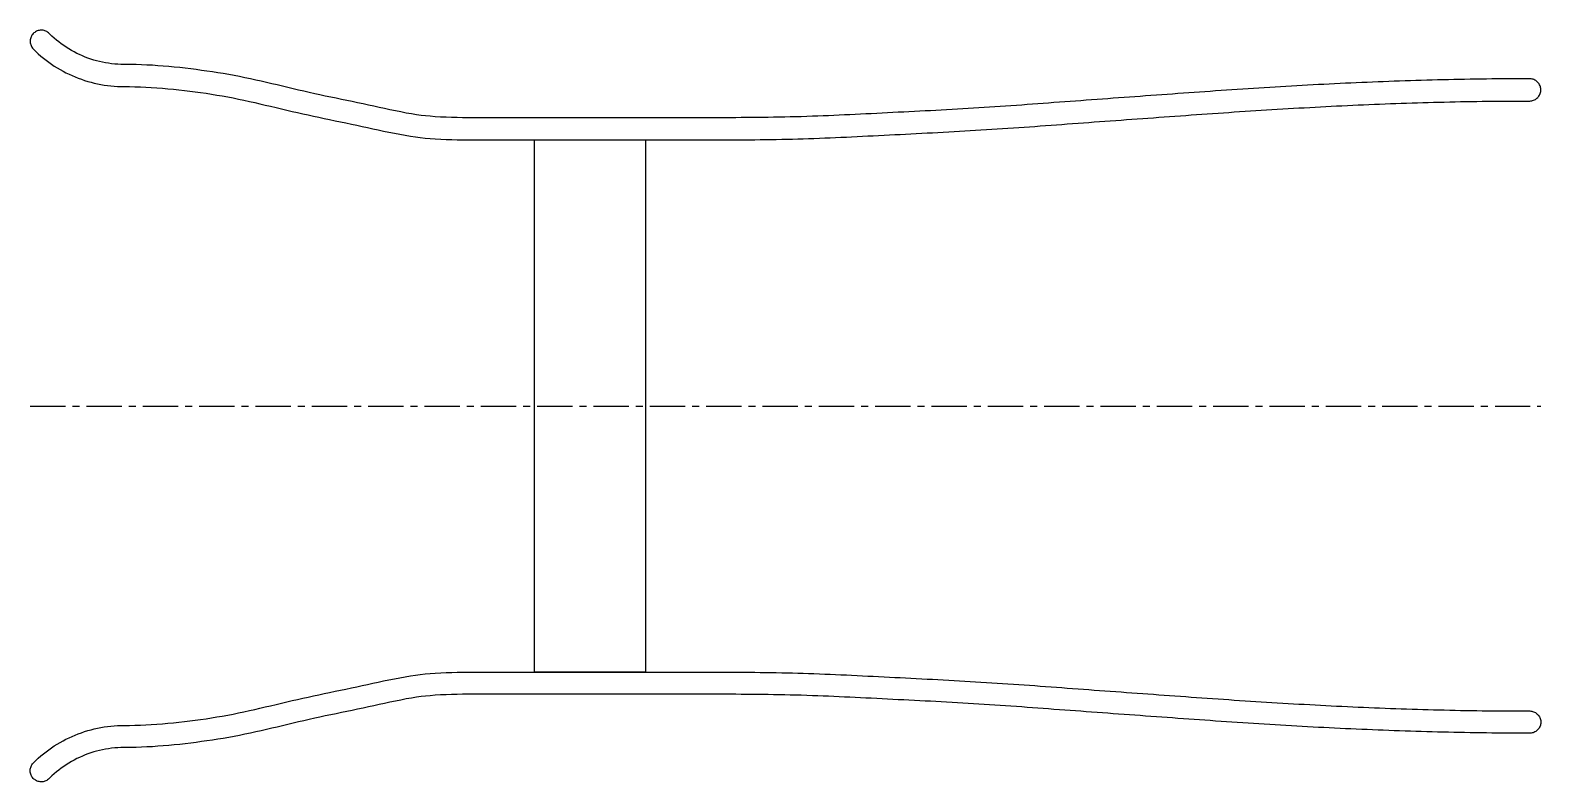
# Model space of a CAD drawing. Header units: metres. Extents: x -8 to 128, y -34 to 34.
import ezdxf

# ---------------------------------------------------------------- set-up
doc = ezdxf.new("R2010")
doc.units = ezdxf.units.M
doc.linetypes.add('CENTER', pattern=[5.08, 3.175, -0.635, 0.635, -0.635])
for name, color, linetype in [('ASSE', 8, 'CENTER'), ('DISCO', 3, 'Continuous'), ('PARETE_INTERNA', 1, 'Continuous'), ('TUBO', 5, 'Continuous')]:
    doc.layers.add(name, color=color, linetype=linetype)

msp = doc.modelspace()

# ---------------------------------------------------------------- linework, layer by layer
at = {"layer": 'ASSE'}
msp.add_line((-8.44, 0), (127.76, 0), dxfattribs=at)
at = {"layer": 'DISCO'}
msp.add_lwpolyline([(37.03, 0), (37.03, 24), (47.03, 24), (47.03, 0), (47.03, 0), (47.03, -24), (37.03, -24), (37.03, 0)], close=True, dxfattribs=at)
at = {"layer": 'PARETE_INTERNA'}
for points in [[(-8.15, 32.18), (-7.93, 31.97), (-7.71, 31.76), (-7.48, 31.56), (-7.25, 31.37), (-7.01, 31.18), (-6.77, 31), (-6.52, 30.83), (-6.27, 30.66), (-6.01, 30.5), (-5.75, 30.34), (-5.48, 30.2), (-5.22, 30.05), (-4.94, 29.92), (-4.67, 29.79), (-4.39, 29.68), (-4.11, 29.56), (-3.82, 29.46), (-3.53, 29.36), (-3.25, 29.27), (-2.95, 29.19), (-2.66, 29.12), (-2.36, 29.05), (-2.07, 28.99), (-1.77, 28.94), (-1.47, 28.9), (-1.17, 28.87), (-0.86, 28.84), (-0.56, 28.82), (-0.26, 28.81), (0, 28.81), (0.5, 28.8), (0.99, 28.79), (1.49, 28.78), (1.99, 28.76), (2.48, 28.73), (2.98, 28.69), (3.48, 28.66), (3.97, 28.61), (4.47, 28.57), (4.96, 28.51), (5.46, 28.46), (5.95, 28.4), (6.44, 28.33), (6.93, 28.27), (7.42, 28.2), (7.9, 28.12), (8.39, 28.04), (8.88, 27.96), (9.37, 27.87), (9.86, 27.78), (10.35, 27.68), (10.83, 27.58), (11.32, 27.47), (11.8, 27.37), (12.28, 27.26), (12.76, 27.14), (13.24, 27.03), (13.73, 26.92), (14.21, 26.8), (14.69, 26.69), (15.17, 26.57), (15.65, 26.46), (16.13, 26.35), (16.61, 26.25), (17.1, 26.14), (17.58, 26.04), (18.07, 25.93), (18.56, 25.83), (19.05, 25.73), (19.54, 25.63), (20.03, 25.53), (20.52, 25.42), (21, 25.32), (21.49, 25.21), (21.97, 25.11), (22.45, 25), (22.93, 24.9), (23.42, 24.79), (23.91, 24.69), (24.4, 24.59), (24.89, 24.5), (25.38, 24.41), (25.86, 24.33), (26.31, 24.26), (26.73, 24.21), (27.16, 24.16), (27.61, 24.12), (28.08, 24.09), (28.58, 24.06), (29.08, 24.04), (29.57, 24.02), (30.07, 24.01), (30.57, 24), (31.06, 24), (31.56, 24), (32.03, 24), (32.53, 24), (33.03, 24), (33.53, 24), (34.03, 24), (34.53, 24), (35.03, 24), (35.53, 24), (36.03, 24), (36.53, 24), (37.03, 24), (37.53, 24), (38.03, 24), (38.53, 24), (39.03, 24), (39.53, 24), (40.03, 24), (40.53, 24), (41.03, 24), (41.53, 24), (42.03, 24), (42.53, 24), (43.03, 24), (43.53, 24), (44.03, 24), (44.53, 24), (45.03, 24), (45.53, 24), (46.03, 24), (46.53, 24), (47.03, 24), (47.53, 24), (48.03, 24), (48.53, 24), (49.03, 24), (49.53, 24), (50.03, 24), (50.53, 24), (51.03, 24), (51.53, 24), (52.03, 24), (52.52, 24), (53, 24), (53.49, 24), (53.97, 24), (54.46, 24), (54.95, 24), (55.43, 24), (55.92, 24.01), (56.4, 24.01), (56.89, 24.01), (57.37, 24.02), (57.86, 24.02), (58.35, 24.03), (58.83, 24.04), (59.32, 24.05), (59.8, 24.06), (60.29, 24.07), (60.77, 24.08), (61.26, 24.1), (61.75, 24.11), (62.23, 24.13), (62.72, 24.15), (63.2, 24.17), (63.69, 24.19), (64.18, 24.21), (64.66, 24.23), (65.15, 24.25), (65.63, 24.28), (66.12, 24.3), (66.6, 24.32), (67.09, 24.35), (67.58, 24.37), (68.06, 24.4), (68.55, 24.42), (69.03, 24.44), (69.52, 24.47), (70.01, 24.49), (70.49, 24.52), (70.98, 24.54), (71.46, 24.57), (71.95, 24.59), (72.43, 24.62), (72.92, 24.64), (73.41, 24.67), (73.89, 24.69), (74.38, 24.72), (74.86, 24.75), (75.35, 24.77), (75.83, 24.8), (76.32, 24.83), (76.81, 24.86), (77.29, 24.89), (77.78, 24.92), (78.26, 24.95), (78.75, 24.99), (79.24, 25.02), (79.72, 25.05), (80.21, 25.09), (80.69, 25.12), (81.18, 25.15), (81.66, 25.19), (82.15, 25.22), (82.64, 25.26), (83.12, 25.3), (83.61, 25.33), (84.09, 25.37), (84.58, 25.4), (85.06, 25.44), (85.55, 25.47), (86.04, 25.51), (86.52, 25.55), (87.01, 25.58), (87.49, 25.62), (87.98, 25.65), (88.47, 25.69), (88.95, 25.72), (89.44, 25.76), (89.92, 25.79), (90.41, 25.83), (90.89, 25.86), (91.38, 25.9), (91.87, 25.93), (92.35, 25.97), (92.84, 26), (93.32, 26.04), (93.81, 26.07), (94.3, 26.11), (94.78, 26.14), (95.27, 26.18), (95.75, 26.21), (96.24, 26.25), (96.72, 26.28), (97.21, 26.32), (97.7, 26.35), (98.18, 26.38), (98.67, 26.42), (99.15, 26.45), (99.64, 26.48), (100.12, 26.52), (100.61, 26.55), (101.1, 26.58), (101.58, 26.61), (102.07, 26.64), (102.55, 26.67), (103.04, 26.7), (103.53, 26.73), (104.01, 26.76), (104.5, 26.79), (104.98, 26.82), (105.47, 26.85), (105.95, 26.88), (106.44, 26.9), (106.93, 26.93), (107.41, 26.96), (107.9, 26.98), (108.38, 27.01), (108.87, 27.03), (109.35, 27.06), (109.84, 27.08), (110.33, 27.1), (110.81, 27.12), (111.3, 27.15), (111.78, 27.17), (112.27, 27.19), (112.76, 27.21), (113.24, 27.23), (113.73, 27.25), (114.21, 27.27), (114.7, 27.28), (115.18, 27.3), (115.67, 27.32), (116.16, 27.33), (116.64, 27.35), (117.13, 27.36), (117.61, 27.38), (118.1, 27.39), (118.58, 27.4), (119.07, 27.41), (119.56, 27.43), (120.04, 27.44), (120.53, 27.45), (121.01, 27.45), (121.5, 27.46), (121.99, 27.47), (122.47, 27.48), (122.96, 27.48), (123.44, 27.49), (123.93, 27.49), (124.41, 27.5), (124.9, 27.5), (125.39, 27.5), (125.87, 27.5), (126.36, 27.5), (126.77, 27.5)], [(-8.15, -32.18), (-7.93, -31.97), (-7.71, -31.76), (-7.48, -31.56), (-7.25, -31.37), (-7.01, -31.18), (-6.77, -31), (-6.52, -30.83), (-6.27, -30.66), (-6.01, -30.5), (-5.75, -30.34), (-5.48, -30.2), (-5.22, -30.05), (-4.94, -29.92), (-4.67, -29.79), (-4.39, -29.68), (-4.11, -29.56), (-3.82, -29.46), (-3.53, -29.36), (-3.25, -29.27), (-2.95, -29.19), (-2.66, -29.12), (-2.36, -29.05), (-2.07, -28.99), (-1.77, -28.94), (-1.47, -28.9), (-1.17, -28.87), (-0.86, -28.84), (-0.56, -28.82), (-0.26, -28.81), (0, -28.81), (0.5, -28.8), (0.99, -28.79), (1.49, -28.78), (1.99, -28.76), (2.48, -28.73), (2.98, -28.69), (3.48, -28.66), (3.97, -28.61), (4.47, -28.57), (4.96, -28.51), (5.46, -28.46), (5.95, -28.4), (6.44, -28.33), (6.93, -28.27), (7.42, -28.2), (7.9, -28.12), (8.39, -28.04), (8.88, -27.96), (9.37, -27.87), (9.86, -27.78), (10.35, -27.68), (10.83, -27.58), (11.32, -27.47), (11.8, -27.37), (12.28, -27.26), (12.76, -27.14), (13.24, -27.03), (13.73, -26.92), (14.21, -26.8), (14.69, -26.69), (15.17, -26.57), (15.65, -26.46), (16.13, -26.35), (16.61, -26.25), (17.1, -26.14), (17.58, -26.04), (18.07, -25.93), (18.56, -25.83), (19.05, -25.73), (19.54, -25.63), (20.03, -25.53), (20.52, -25.42), (21, -25.32), (21.49, -25.21), (21.97, -25.11), (22.45, -25), (22.93, -24.9), (23.42, -24.79), (23.91, -24.69), (24.4, -24.59), (24.89, -24.5), (25.38, -24.41), (25.86, -24.33), (26.31, -24.26), (26.73, -24.21), (27.16, -24.16), (27.61, -24.12), (28.08, -24.09), (28.58, -24.06), (29.08, -24.04), (29.57, -24.02), (30.07, -24.01), (30.57, -24), (31.06, -24), (31.56, -24), (32.03, -24), (32.53, -24), (33.03, -24), (33.53, -24), (34.03, -24), (34.53, -24), (35.03, -24), (35.53, -24), (36.03, -24), (36.53, -24), (37.03, -24), (37.53, -24), (38.03, -24), (38.53, -24), (39.03, -24), (39.53, -24), (40.03, -24), (40.53, -24), (41.03, -24), (41.53, -24), (42.03, -24), (42.53, -24), (43.03, -24), (43.53, -24), (44.03, -24), (44.53, -24), (45.03, -24), (45.53, -24), (46.03, -24), (46.53, -24), (47.03, -24), (47.53, -24), (48.03, -24), (48.53, -24), (49.03, -24), (49.53, -24), (50.03, -24), (50.53, -24), (51.03, -24), (51.53, -24), (52.03, -24), (52.52, -24), (53, -24), (53.49, -24), (53.97, -24), (54.46, -24), (54.95, -24), (55.43, -24), (55.92, -24.01), (56.4, -24.01), (56.89, -24.01), (57.37, -24.02), (57.86, -24.02), (58.35, -24.03), (58.83, -24.04), (59.32, -24.05), (59.8, -24.06), (60.29, -24.07), (60.77, -24.08), (61.26, -24.1), (61.75, -24.11), (62.23, -24.13), (62.72, -24.15), (63.2, -24.17), (63.69, -24.19), (64.18, -24.21), (64.66, -24.23), (65.15, -24.25), (65.63, -24.28), (66.12, -24.3), (66.6, -24.32), (67.09, -24.35), (67.58, -24.37), (68.06, -24.4), (68.55, -24.42), (69.03, -24.44), (69.52, -24.47), (70.01, -24.49), (70.49, -24.52), (70.98, -24.54), (71.46, -24.57), (71.95, -24.59), (72.43, -24.62), (72.92, -24.64), (73.41, -24.67), (73.89, -24.69), (74.38, -24.72), (74.86, -24.75), (75.35, -24.77), (75.83, -24.8), (76.32, -24.83), (76.81, -24.86), (77.29, -24.89), (77.78, -24.92), (78.26, -24.95), (78.75, -24.99), (79.24, -25.02), (79.72, -25.05), (80.21, -25.09), (80.69, -25.12), (81.18, -25.15), (81.66, -25.19), (82.15, -25.22), (82.64, -25.26), (83.12, -25.3), (83.61, -25.33), (84.09, -25.37), (84.58, -25.4), (85.06, -25.44), (85.55, -25.47), (86.04, -25.51), (86.52, -25.55), (87.01, -25.58), (87.49, -25.62), (87.98, -25.65), (88.47, -25.69), (88.95, -25.72), (89.44, -25.76), (89.92, -25.79), (90.41, -25.83), (90.89, -25.86), (91.38, -25.9), (91.87, -25.93), (92.35, -25.97), (92.84, -26), (93.32, -26.04), (93.81, -26.07), (94.3, -26.11), (94.78, -26.14), (95.27, -26.18), (95.75, -26.21), (96.24, -26.25), (96.72, -26.28), (97.21, -26.32), (97.7, -26.35), (98.18, -26.38), (98.67, -26.42), (99.15, -26.45), (99.64, -26.48), (100.12, -26.52), (100.61, -26.55), (101.1, -26.58), (101.58, -26.61), (102.07, -26.64), (102.55, -26.67), (103.04, -26.7), (103.53, -26.73), (104.01, -26.76), (104.5, -26.79), (104.98, -26.82), (105.47, -26.85), (105.95, -26.88), (106.44, -26.9), (106.93, -26.93), (107.41, -26.96), (107.9, -26.98), (108.38, -27.01), (108.87, -27.03), (109.35, -27.06), (109.84, -27.08), (110.33, -27.1), (110.81, -27.12), (111.3, -27.15), (111.78, -27.17), (112.27, -27.19), (112.76, -27.21), (113.24, -27.23), (113.73, -27.25), (114.21, -27.27), (114.7, -27.28), (115.18, -27.3), (115.67, -27.32), (116.16, -27.33), (116.64, -27.35), (117.13, -27.36), (117.61, -27.38), (118.1, -27.39), (118.58, -27.4), (119.07, -27.41), (119.56, -27.43), (120.04, -27.44), (120.53, -27.45), (121.01, -27.45), (121.5, -27.46), (121.99, -27.47), (122.47, -27.48), (122.96, -27.48), (123.44, -27.49), (123.93, -27.49), (124.41, -27.5), (124.9, -27.5), (125.39, -27.5), (125.87, -27.5), (126.36, -27.5), (126.77, -27.5)]]:
    msp.add_lwpolyline(points, dxfattribs=at)
at = {"layer": 'TUBO'}
for points in [[(-8.15, 32.18), (-7.93, 31.97), (-7.71, 31.76), (-7.48, 31.56), (-7.25, 31.37), (-7.01, 31.18), (-6.77, 31), (-6.52, 30.83), (-6.27, 30.66), (-6.01, 30.5), (-5.75, 30.34), (-5.48, 30.2), (-5.22, 30.05), (-4.94, 29.92), (-4.67, 29.79), (-4.39, 29.68), (-4.11, 29.56), (-3.82, 29.46), (-3.53, 29.36), (-3.25, 29.27), (-2.95, 29.19), (-2.66, 29.12), (-2.36, 29.05), (-2.07, 28.99), (-1.77, 28.94), (-1.47, 28.9), (-1.17, 28.87), (-0.86, 28.84), (-0.56, 28.82), (-0.26, 28.81), (0, 28.81), (0.5, 28.8), (0.99, 28.79), (1.49, 28.78), (1.99, 28.76), (2.48, 28.73), (2.98, 28.69), (3.48, 28.66), (3.97, 28.61), (4.47, 28.57), (4.96, 28.51), (5.46, 28.46), (5.95, 28.4), (6.44, 28.33), (6.93, 28.27), (7.42, 28.2), (7.9, 28.12), (8.39, 28.04), (8.88, 27.96), (9.37, 27.87), (9.86, 27.78), (10.35, 27.68), (10.83, 27.58), (11.32, 27.47), (11.8, 27.37), (12.28, 27.26), (12.76, 27.14), (13.24, 27.03), (13.73, 26.92), (14.21, 26.8), (14.69, 26.69), (15.17, 26.57), (15.65, 26.46), (16.13, 26.35), (16.61, 26.25), (17.1, 26.14), (17.58, 26.04), (18.07, 25.93), (18.56, 25.83), (19.05, 25.73), (19.54, 25.63), (20.03, 25.53), (20.52, 25.42), (21, 25.32), (21.49, 25.21), (21.97, 25.11), (22.45, 25), (22.93, 24.9), (23.42, 24.79), (23.91, 24.69), (24.4, 24.59), (24.89, 24.5), (25.38, 24.41), (25.86, 24.33), (26.31, 24.26), (26.73, 24.21), (27.16, 24.16), (27.61, 24.12), (28.08, 24.09), (28.58, 24.06), (29.08, 24.04), (29.57, 24.02), (30.07, 24.01), (30.57, 24), (31.06, 24), (31.56, 24), (32.03, 24), (32.53, 24), (33.03, 24), (33.53, 24), (34.03, 24), (34.53, 24), (35.03, 24), (35.53, 24), (36.03, 24), (36.53, 24), (37.03, 24), (37.53, 24), (38.03, 24), (38.53, 24), (39.03, 24), (39.53, 24), (40.03, 24), (40.53, 24), (41.03, 24), (41.53, 24), (42.03, 24), (42.53, 24), (43.03, 24), (43.53, 24), (44.03, 24), (44.53, 24), (45.03, 24), (45.53, 24), (46.03, 24), (46.53, 24), (47.03, 24), (47.53, 24), (48.03, 24), (48.53, 24), (49.03, 24), (49.53, 24), (50.03, 24), (50.53, 24), (51.03, 24), (51.53, 24), (52.03, 24), (52.52, 24), (53, 24), (53.49, 24), (53.97, 24), (54.46, 24), (54.95, 24), (55.43, 24), (55.92, 24.01), (56.4, 24.01), (56.89, 24.01), (57.37, 24.02), (57.86, 24.02), (58.35, 24.03), (58.83, 24.04), (59.32, 24.05), (59.8, 24.06), (60.29, 24.07), (60.77, 24.08), (61.26, 24.1), (61.75, 24.11), (62.23, 24.13), (62.72, 24.15), (63.2, 24.17), (63.69, 24.19), (64.18, 24.21), (64.66, 24.23), (65.15, 24.25), (65.63, 24.28), (66.12, 24.3), (66.6, 24.32), (67.09, 24.35), (67.58, 24.37), (68.06, 24.4), (68.55, 24.42), (69.03, 24.44), (69.52, 24.47), (70.01, 24.49), (70.49, 24.52), (70.98, 24.54), (71.46, 24.57), (71.95, 24.59), (72.43, 24.62), (72.92, 24.64), (73.41, 24.67), (73.89, 24.69), (74.38, 24.72), (74.86, 24.75), (75.35, 24.77), (75.83, 24.8), (76.32, 24.83), (76.81, 24.86), (77.29, 24.89), (77.78, 24.92), (78.26, 24.95), (78.75, 24.99), (79.24, 25.02), (79.72, 25.05), (80.21, 25.09), (80.69, 25.12), (81.18, 25.15), (81.66, 25.19), (82.15, 25.22), (82.64, 25.26), (83.12, 25.3), (83.61, 25.33), (84.09, 25.37), (84.58, 25.4), (85.06, 25.44), (85.55, 25.47), (86.04, 25.51), (86.52, 25.55), (87.01, 25.58), (87.49, 25.62), (87.98, 25.65), (88.47, 25.69), (88.95, 25.72), (89.44, 25.76), (89.92, 25.79), (90.41, 25.83), (90.89, 25.86), (91.38, 25.9), (91.87, 25.93), (92.35, 25.97), (92.84, 26), (93.32, 26.04), (93.81, 26.07), (94.3, 26.11), (94.78, 26.14), (95.27, 26.18), (95.75, 26.21), (96.24, 26.25), (96.72, 26.28), (97.21, 26.32), (97.7, 26.35), (98.18, 26.38), (98.67, 26.42), (99.15, 26.45), (99.64, 26.48), (100.12, 26.52), (100.61, 26.55), (101.1, 26.58), (101.58, 26.61), (102.07, 26.64), (102.55, 26.67), (103.04, 26.7), (103.53, 26.73), (104.01, 26.76), (104.5, 26.79), (104.98, 26.82), (105.47, 26.85), (105.95, 26.88), (106.44, 26.9), (106.93, 26.93), (107.41, 26.96), (107.9, 26.98), (108.38, 27.01), (108.87, 27.03), (109.35, 27.06), (109.84, 27.08), (110.33, 27.1), (110.81, 27.12), (111.3, 27.15), (111.78, 27.17), (112.27, 27.19), (112.76, 27.21), (113.24, 27.23), (113.73, 27.25), (114.21, 27.27), (114.7, 27.28), (115.18, 27.3), (115.67, 27.32), (116.16, 27.33), (116.64, 27.35), (117.13, 27.36), (117.61, 27.38), (118.1, 27.39), (118.58, 27.4), (119.07, 27.41), (119.56, 27.43), (120.04, 27.44), (120.53, 27.45), (121.01, 27.45), (121.5, 27.46), (121.99, 27.47), (122.47, 27.48), (122.96, 27.48), (123.44, 27.49), (123.93, 27.49), (124.41, 27.5), (124.9, 27.5), (125.39, 27.5), (125.87, 27.5), (126.36, 27.5), (126.77, 27.5), (126.86, 27.51), (126.95, 27.52), (127.03, 27.54), (127.12, 27.57), (127.2, 27.6), (127.28, 27.64), (127.35, 27.69), (127.42, 27.75), (127.49, 27.81), (127.54, 27.87), (127.6, 27.94), (127.64, 28.02), (127.68, 28.1), (127.72, 28.18), (127.74, 28.27), (127.76, 28.35), (127.77, 28.44), (127.77, 28.53), (127.76, 28.62), (127.75, 28.71), (127.73, 28.79), (127.7, 28.88), (127.66, 28.96), (127.62, 29.04), (127.57, 29.11), (127.51, 29.18), (127.45, 29.24), (127.38, 29.3), (127.31, 29.35), (127.23, 29.39), (127.15, 29.43), (127.07, 29.46), (126.98, 29.48), (126.89, 29.5), (126.8, 29.5), (126.77, 29.5), (126.28, 29.5), (125.79, 29.5), (125.3, 29.5), (124.81, 29.5), (124.32, 29.5), (123.84, 29.49), (123.35, 29.49), (122.86, 29.48), (122.37, 29.48), (121.88, 29.47), (121.39, 29.46), (120.9, 29.45), (120.41, 29.44), (119.93, 29.43), (119.44, 29.42), (118.95, 29.41), (118.46, 29.4), (117.97, 29.39), (117.48, 29.37), (116.99, 29.36), (116.51, 29.35), (116.02, 29.33), (115.53, 29.31), (115.04, 29.3), (114.55, 29.28), (114.06, 29.26), (113.57, 29.24), (113.09, 29.22), (112.6, 29.2), (112.11, 29.18), (111.62, 29.16), (111.13, 29.14), (110.65, 29.12), (110.16, 29.1), (109.67, 29.07), (109.18, 29.05), (108.69, 29.03), (108.21, 29), (107.72, 28.98), (107.23, 28.95), (106.74, 28.92), (106.25, 28.9), (105.77, 28.87), (105.28, 28.84), (104.79, 28.81), (104.3, 28.78), (103.82, 28.76), (103.33, 28.73), (102.84, 28.7), (102.35, 28.67), (101.87, 28.63), (101.38, 28.6), (100.89, 28.57), (100.4, 28.54), (99.92, 28.51), (99.43, 28.47), (98.94, 28.44), (98.45, 28.41), (97.97, 28.37), (97.48, 28.34), (96.99, 28.31), (96.51, 28.27), (96.02, 28.24), (95.54, 28.2), (95.05, 28.17), (94.56, 28.13), (94.08, 28.1), (93.59, 28.06), (93.11, 28.03), (92.62, 27.99), (92.13, 27.96), (91.65, 27.92), (91.16, 27.89), (90.68, 27.85), (90.19, 27.82), (89.7, 27.78), (89.22, 27.75), (88.73, 27.71), (88.25, 27.68), (87.76, 27.64), (87.27, 27.61), (86.79, 27.57), (86.3, 27.53), (85.82, 27.5), (85.33, 27.46), (84.84, 27.43), (84.36, 27.39), (83.87, 27.36), (83.39, 27.32), (82.9, 27.28), (82.42, 27.25), (81.93, 27.21), (81.45, 27.18), (80.96, 27.14), (80.48, 27.11), (79.99, 27.08), (79.51, 27.04), (79.03, 27.01), (78.54, 26.98), (78.06, 26.94), (77.58, 26.91), (77.09, 26.88), (76.61, 26.85), (76.13, 26.82), (75.64, 26.79), (75.16, 26.77), (74.68, 26.74), (74.19, 26.71), (73.71, 26.69), (73.22, 26.66), (72.74, 26.63), (72.26, 26.61), (71.77, 26.58), (71.29, 26.56), (70.8, 26.54), (70.32, 26.51), (69.83, 26.49), (69.34, 26.46), (68.86, 26.44), (68.37, 26.41), (67.89, 26.39), (67.4, 26.36), (66.92, 26.34), (66.43, 26.32), (65.95, 26.29), (65.46, 26.27), (64.98, 26.25), (64.5, 26.22), (64.01, 26.2), (63.53, 26.18), (63.05, 26.16), (62.57, 26.14), (62.09, 26.13), (61.59, 26.11), (61.09, 26.09), (60.59, 26.08), (60.09, 26.07), (59.59, 26.05), (59.09, 26.04), (58.59, 26.04), (58.09, 26.03), (57.61, 26.02), (57.13, 26.02), (56.65, 26.01), (56.17, 26.01), (55.68, 26.01), (55.2, 26), (54.72, 26), (54.23, 26), (53.75, 26), (53.26, 26), (52.78, 26), (52.29, 26), (52.03, 26), (51.53, 26), (51.03, 26), (50.53, 26), (50.03, 26), (49.53, 26), (49.03, 26), (48.53, 26), (48.03, 26), (47.53, 26), (47.03, 26), (46.53, 26), (46.03, 26), (45.53, 26), (45.03, 26), (44.53, 26), (44.03, 26), (43.53, 26), (43.03, 26), (42.53, 26), (42.03, 26), (41.53, 26), (41.03, 26), (40.53, 26), (40.03, 26), (39.53, 26), (39.03, 26), (38.53, 26), (38.03, 26), (37.53, 26), (37.03, 26), (36.53, 26), (36.03, 26), (35.53, 26), (35.03, 26), (34.53, 26), (34.03, 26), (33.53, 26), (33.03, 26), (32.53, 26), (32.03, 26), (31.54, 26), (31.04, 26), (30.54, 26), (30.05, 26.01), (29.55, 26.02), (29.06, 26.04), (28.56, 26.06), (28.08, 26.09), (27.63, 26.13), (27.21, 26.17), (26.81, 26.21), (26.39, 26.27), (25.95, 26.34), (25.46, 26.42), (24.97, 26.52), (24.49, 26.61), (24, 26.71), (23.51, 26.82), (23.03, 26.92), (22.54, 27.03), (22.06, 27.14), (21.57, 27.24), (21.08, 27.35), (20.6, 27.45), (20.11, 27.55), (19.63, 27.65), (19.14, 27.75), (18.66, 27.85), (18.17, 27.95), (17.69, 28.06), (17.21, 28.16), (16.72, 28.27), (16.24, 28.38), (15.76, 28.49), (15.27, 28.6), (14.79, 28.72), (14.31, 28.83), (13.83, 28.95), (13.34, 29.06), (12.86, 29.18), (12.38, 29.29), (11.9, 29.39), (11.41, 29.5), (10.92, 29.6), (10.44, 29.7), (9.95, 29.8), (9.46, 29.89), (8.97, 29.97), (8.48, 30.05), (7.99, 30.13), (7.5, 30.2), (7.02, 30.27), (6.53, 30.34), (6.03, 30.4), (5.54, 30.46), (5.04, 30.52), (4.54, 30.57), (4.05, 30.61), (3.56, 30.66), (3.07, 30.69), (2.58, 30.73), (2.09, 30.75), (1.59, 30.77), (1.1, 30.79), (0.6, 30.8), (0.1, 30.81), (0, 30.81), (-0.27, 30.81), (-0.55, 30.82), (-0.82, 30.84), (-1.1, 30.87), (-1.37, 30.91), (-1.64, 30.95), (-1.91, 31), (-2.18, 31.06), (-2.45, 31.13), (-2.71, 31.2), (-2.97, 31.28), (-3.23, 31.37), (-3.49, 31.47), (-3.74, 31.57), (-4, 31.69), (-4.24, 31.8), (-4.49, 31.93), (-4.73, 32.06), (-4.96, 32.2), (-5.2, 32.35), (-5.42, 32.5), (-5.65, 32.66), (-5.87, 32.83), (-6.08, 33), (-6.29, 33.18), (-6.49, 33.36), (-6.69, 33.55), (-6.73, 33.6), (-6.8, 33.66), (-6.87, 33.71), (-6.94, 33.76), (-7.02, 33.8), (-7.11, 33.83), (-7.19, 33.86), (-7.28, 33.88), (-7.37, 33.89), (-7.45, 33.89), (-7.54, 33.88), (-7.63, 33.87), (-7.72, 33.85), (-7.8, 33.82), (-7.88, 33.79), (-7.96, 33.74), (-8.03, 33.69), (-8.1, 33.64), (-8.17, 33.58), (-8.22, 33.51), (-8.28, 33.44), (-8.32, 33.36), (-8.36, 33.28), (-8.39, 33.2), (-8.42, 33.11), (-8.43, 33.03), (-8.44, 32.94), (-8.44, 32.85), (-8.43, 32.76), (-8.42, 32.67), (-8.39, 32.59), (-8.36, 32.5), (-8.33, 32.42), (-8.28, 32.35), (-8.23, 32.27), (-8.17, 32.21), (-8.15, 32.18)], [(-8.15, -32.18), (-7.93, -31.97), (-7.71, -31.76), (-7.48, -31.56), (-7.25, -31.37), (-7.01, -31.18), (-6.77, -31), (-6.52, -30.83), (-6.27, -30.66), (-6.01, -30.5), (-5.75, -30.34), (-5.48, -30.2), (-5.22, -30.05), (-4.94, -29.92), (-4.67, -29.79), (-4.39, -29.68), (-4.11, -29.56), (-3.82, -29.46), (-3.53, -29.36), (-3.25, -29.27), (-2.95, -29.19), (-2.66, -29.12), (-2.36, -29.05), (-2.07, -28.99), (-1.77, -28.94), (-1.47, -28.9), (-1.17, -28.87), (-0.86, -28.84), (-0.56, -28.82), (-0.26, -28.81), (0, -28.81), (0.5, -28.8), (0.99, -28.79), (1.49, -28.78), (1.99, -28.76), (2.48, -28.73), (2.98, -28.69), (3.48, -28.66), (3.97, -28.61), (4.47, -28.57), (4.96, -28.51), (5.46, -28.46), (5.95, -28.4), (6.44, -28.33), (6.93, -28.27), (7.42, -28.2), (7.9, -28.12), (8.39, -28.04), (8.88, -27.96), (9.37, -27.87), (9.86, -27.78), (10.35, -27.68), (10.83, -27.58), (11.32, -27.47), (11.8, -27.37), (12.28, -27.26), (12.76, -27.14), (13.24, -27.03), (13.73, -26.92), (14.21, -26.8), (14.69, -26.69), (15.17, -26.57), (15.65, -26.46), (16.13, -26.35), (16.61, -26.25), (17.1, -26.14), (17.58, -26.04), (18.07, -25.93), (18.56, -25.83), (19.05, -25.73), (19.54, -25.63), (20.03, -25.53), (20.52, -25.42), (21, -25.32), (21.49, -25.21), (21.97, -25.11), (22.45, -25), (22.93, -24.9), (23.42, -24.79), (23.91, -24.69), (24.4, -24.59), (24.89, -24.5), (25.38, -24.41), (25.86, -24.33), (26.31, -24.26), (26.73, -24.21), (27.16, -24.16), (27.61, -24.12), (28.08, -24.09), (28.58, -24.06), (29.08, -24.04), (29.57, -24.02), (30.07, -24.01), (30.57, -24), (31.06, -24), (31.56, -24), (32.03, -24), (32.53, -24), (33.03, -24), (33.53, -24), (34.03, -24), (34.53, -24), (35.03, -24), (35.53, -24), (36.03, -24), (36.53, -24), (37.03, -24), (37.53, -24), (38.03, -24), (38.53, -24), (39.03, -24), (39.53, -24), (40.03, -24), (40.53, -24), (41.03, -24), (41.53, -24), (42.03, -24), (42.53, -24), (43.03, -24), (43.53, -24), (44.03, -24), (44.53, -24), (45.03, -24), (45.53, -24), (46.03, -24), (46.53, -24), (47.03, -24), (47.53, -24), (48.03, -24), (48.53, -24), (49.03, -24), (49.53, -24), (50.03, -24), (50.53, -24), (51.03, -24), (51.53, -24), (52.03, -24), (52.52, -24), (53, -24), (53.49, -24), (53.97, -24), (54.46, -24), (54.95, -24), (55.43, -24), (55.92, -24.01), (56.4, -24.01), (56.89, -24.01), (57.37, -24.02), (57.86, -24.02), (58.35, -24.03), (58.83, -24.04), (59.32, -24.05), (59.8, -24.06), (60.29, -24.07), (60.77, -24.08), (61.26, -24.1), (61.75, -24.11), (62.23, -24.13), (62.72, -24.15), (63.2, -24.17), (63.69, -24.19), (64.18, -24.21), (64.66, -24.23), (65.15, -24.25), (65.63, -24.28), (66.12, -24.3), (66.6, -24.32), (67.09, -24.35), (67.58, -24.37), (68.06, -24.4), (68.55, -24.42), (69.03, -24.44), (69.52, -24.47), (70.01, -24.49), (70.49, -24.52), (70.98, -24.54), (71.46, -24.57), (71.95, -24.59), (72.43, -24.62), (72.92, -24.64), (73.41, -24.67), (73.89, -24.69), (74.38, -24.72), (74.86, -24.75), (75.35, -24.77), (75.83, -24.8), (76.32, -24.83), (76.81, -24.86), (77.29, -24.89), (77.78, -24.92), (78.26, -24.95), (78.75, -24.99), (79.24, -25.02), (79.72, -25.05), (80.21, -25.09), (80.69, -25.12), (81.18, -25.15), (81.66, -25.19), (82.15, -25.22), (82.64, -25.26), (83.12, -25.3), (83.61, -25.33), (84.09, -25.37), (84.58, -25.4), (85.06, -25.44), (85.55, -25.47), (86.04, -25.51), (86.52, -25.55), (87.01, -25.58), (87.49, -25.62), (87.98, -25.65), (88.47, -25.69), (88.95, -25.72), (89.44, -25.76), (89.92, -25.79), (90.41, -25.83), (90.89, -25.86), (91.38, -25.9), (91.87, -25.93), (92.35, -25.97), (92.84, -26), (93.32, -26.04), (93.81, -26.07), (94.3, -26.11), (94.78, -26.14), (95.27, -26.18), (95.75, -26.21), (96.24, -26.25), (96.72, -26.28), (97.21, -26.32), (97.7, -26.35), (98.18, -26.38), (98.67, -26.42), (99.15, -26.45), (99.64, -26.48), (100.12, -26.52), (100.61, -26.55), (101.1, -26.58), (101.58, -26.61), (102.07, -26.64), (102.55, -26.67), (103.04, -26.7), (103.53, -26.73), (104.01, -26.76), (104.5, -26.79), (104.98, -26.82), (105.47, -26.85), (105.95, -26.88), (106.44, -26.9), (106.93, -26.93), (107.41, -26.96), (107.9, -26.98), (108.38, -27.01), (108.87, -27.03), (109.35, -27.06), (109.84, -27.08), (110.33, -27.1), (110.81, -27.12), (111.3, -27.15), (111.78, -27.17), (112.27, -27.19), (112.76, -27.21), (113.24, -27.23), (113.73, -27.25), (114.21, -27.27), (114.7, -27.28), (115.18, -27.3), (115.67, -27.32), (116.16, -27.33), (116.64, -27.35), (117.13, -27.36), (117.61, -27.38), (118.1, -27.39), (118.58, -27.4), (119.07, -27.41), (119.56, -27.43), (120.04, -27.44), (120.53, -27.45), (121.01, -27.45), (121.5, -27.46), (121.99, -27.47), (122.47, -27.48), (122.96, -27.48), (123.44, -27.49), (123.93, -27.49), (124.41, -27.5), (124.9, -27.5), (125.39, -27.5), (125.87, -27.5), (126.36, -27.5), (126.77, -27.5), (126.86, -27.51), (126.95, -27.52), (127.03, -27.54), (127.12, -27.57), (127.2, -27.6), (127.28, -27.64), (127.35, -27.69), (127.42, -27.75), (127.49, -27.81), (127.54, -27.87), (127.6, -27.94), (127.64, -28.02), (127.68, -28.1), (127.72, -28.18), (127.74, -28.27), (127.76, -28.35), (127.77, -28.44), (127.77, -28.53), (127.76, -28.62), (127.75, -28.71), (127.73, -28.79), (127.7, -28.88), (127.66, -28.96), (127.62, -29.04), (127.57, -29.11), (127.51, -29.18), (127.45, -29.24), (127.38, -29.3), (127.31, -29.35), (127.23, -29.39), (127.15, -29.43), (127.07, -29.46), (126.98, -29.48), (126.89, -29.5), (126.8, -29.5), (126.77, -29.5), (126.28, -29.5), (125.79, -29.5), (125.3, -29.5), (124.81, -29.5), (124.32, -29.5), (123.84, -29.49), (123.35, -29.49), (122.86, -29.48), (122.37, -29.48), (121.88, -29.47), (121.39, -29.46), (120.9, -29.45), (120.41, -29.44), (119.93, -29.43), (119.44, -29.42), (118.95, -29.41), (118.46, -29.4), (117.97, -29.39), (117.48, -29.37), (116.99, -29.36), (116.51, -29.35), (116.02, -29.33), (115.53, -29.31), (115.04, -29.3), (114.55, -29.28), (114.06, -29.26), (113.57, -29.24), (113.09, -29.22), (112.6, -29.2), (112.11, -29.18), (111.62, -29.16), (111.13, -29.14), (110.65, -29.12), (110.16, -29.1), (109.67, -29.07), (109.18, -29.05), (108.69, -29.03), (108.21, -29), (107.72, -28.98), (107.23, -28.95), (106.74, -28.92), (106.25, -28.9), (105.77, -28.87), (105.28, -28.84), (104.79, -28.81), (104.3, -28.78), (103.82, -28.76), (103.33, -28.73), (102.84, -28.7), (102.35, -28.67), (101.87, -28.63), (101.38, -28.6), (100.89, -28.57), (100.4, -28.54), (99.92, -28.51), (99.43, -28.47), (98.94, -28.44), (98.45, -28.41), (97.97, -28.37), (97.48, -28.34), (96.99, -28.31), (96.51, -28.27), (96.02, -28.24), (95.54, -28.2), (95.05, -28.17), (94.56, -28.13), (94.08, -28.1), (93.59, -28.06), (93.11, -28.03), (92.62, -27.99), (92.13, -27.96), (91.65, -27.92), (91.16, -27.89), (90.68, -27.85), (90.19, -27.82), (89.7, -27.78), (89.22, -27.75), (88.73, -27.71), (88.25, -27.68), (87.76, -27.64), (87.27, -27.61), (86.79, -27.57), (86.3, -27.53), (85.82, -27.5), (85.33, -27.46), (84.84, -27.43), (84.36, -27.39), (83.87, -27.36), (83.39, -27.32), (82.9, -27.28), (82.42, -27.25), (81.93, -27.21), (81.45, -27.18), (80.96, -27.14), (80.48, -27.11), (79.99, -27.08), (79.51, -27.04), (79.03, -27.01), (78.54, -26.98), (78.06, -26.94), (77.58, -26.91), (77.09, -26.88), (76.61, -26.85), (76.13, -26.82), (75.64, -26.79), (75.16, -26.77), (74.68, -26.74), (74.19, -26.71), (73.71, -26.69), (73.22, -26.66), (72.74, -26.63), (72.26, -26.61), (71.77, -26.58), (71.29, -26.56), (70.8, -26.54), (70.32, -26.51), (69.83, -26.49), (69.34, -26.46), (68.86, -26.44), (68.37, -26.41), (67.89, -26.39), (67.4, -26.36), (66.92, -26.34), (66.43, -26.32), (65.95, -26.29), (65.46, -26.27), (64.98, -26.25), (64.5, -26.22), (64.01, -26.2), (63.53, -26.18), (63.05, -26.16), (62.57, -26.14), (62.09, -26.13), (61.59, -26.11), (61.09, -26.09), (60.59, -26.08), (60.09, -26.07), (59.59, -26.05), (59.09, -26.04), (58.59, -26.04), (58.09, -26.03), (57.61, -26.02), (57.13, -26.02), (56.65, -26.01), (56.17, -26.01), (55.68, -26.01), (55.2, -26), (54.72, -26), (54.23, -26), (53.75, -26), (53.26, -26), (52.78, -26), (52.29, -26), (52.03, -26), (51.53, -26), (51.03, -26), (50.53, -26), (50.03, -26), (49.53, -26), (49.03, -26), (48.53, -26), (48.03, -26), (47.53, -26), (47.03, -26), (46.53, -26), (46.03, -26), (45.53, -26), (45.03, -26), (44.53, -26), (44.03, -26), (43.53, -26), (43.03, -26), (42.53, -26), (42.03, -26), (41.53, -26), (41.03, -26), (40.53, -26), (40.03, -26), (39.53, -26), (39.03, -26), (38.53, -26), (38.03, -26), (37.53, -26), (37.03, -26), (36.53, -26), (36.03, -26), (35.53, -26), (35.03, -26), (34.53, -26), (34.03, -26), (33.53, -26), (33.03, -26), (32.53, -26), (32.03, -26), (31.54, -26), (31.04, -26), (30.54, -26), (30.05, -26.01), (29.55, -26.02), (29.06, -26.04), (28.56, -26.06), (28.08, -26.09), (27.63, -26.13), (27.21, -26.17), (26.81, -26.21), (26.39, -26.27), (25.95, -26.34), (25.46, -26.42), (24.97, -26.52), (24.49, -26.61), (24, -26.71), (23.51, -26.82), (23.03, -26.92), (22.54, -27.03), (22.06, -27.14), (21.57, -27.24), (21.08, -27.35), (20.6, -27.45), (20.11, -27.55), (19.63, -27.65), (19.14, -27.75), (18.66, -27.85), (18.17, -27.95), (17.69, -28.06), (17.21, -28.16), (16.72, -28.27), (16.24, -28.38), (15.76, -28.49), (15.27, -28.6), (14.79, -28.72), (14.31, -28.83), (13.83, -28.95), (13.34, -29.06), (12.86, -29.18), (12.38, -29.29), (11.9, -29.39), (11.41, -29.5), (10.92, -29.6), (10.44, -29.7), (9.95, -29.8), (9.46, -29.89), (8.97, -29.97), (8.48, -30.05), (7.99, -30.13), (7.5, -30.2), (7.02, -30.27), (6.53, -30.34), (6.03, -30.4), (5.54, -30.46), (5.04, -30.52), (4.54, -30.57), (4.05, -30.61), (3.56, -30.66), (3.07, -30.69), (2.58, -30.73), (2.09, -30.75), (1.59, -30.77), (1.1, -30.79), (0.6, -30.8), (0.1, -30.81), (0, -30.81), (-0.27, -30.81), (-0.55, -30.82), (-0.82, -30.84), (-1.1, -30.87), (-1.37, -30.91), (-1.64, -30.95), (-1.91, -31), (-2.18, -31.06), (-2.45, -31.13), (-2.71, -31.2), (-2.97, -31.28), (-3.23, -31.37), (-3.49, -31.47), (-3.74, -31.57), (-4, -31.69), (-4.24, -31.8), (-4.49, -31.93), (-4.73, -32.06), (-4.96, -32.2), (-5.2, -32.35), (-5.42, -32.5), (-5.65, -32.66), (-5.87, -32.83), (-6.08, -33), (-6.29, -33.18), (-6.49, -33.36), (-6.69, -33.55), (-6.73, -33.6), (-6.8, -33.66), (-6.87, -33.71), (-6.94, -33.76), (-7.02, -33.8), (-7.11, -33.83), (-7.19, -33.86), (-7.28, -33.88), (-7.37, -33.89), (-7.45, -33.89), (-7.54, -33.88), (-7.63, -33.87), (-7.72, -33.85), (-7.8, -33.82), (-7.88, -33.79), (-7.96, -33.74), (-8.03, -33.69), (-8.1, -33.64), (-8.17, -33.58), (-8.22, -33.51), (-8.28, -33.44), (-8.32, -33.36), (-8.36, -33.28), (-8.39, -33.2), (-8.42, -33.11), (-8.43, -33.03), (-8.44, -32.94), (-8.44, -32.85), (-8.43, -32.76), (-8.42, -32.67), (-8.39, -32.59), (-8.36, -32.5), (-8.33, -32.42), (-8.28, -32.35), (-8.23, -32.27), (-8.17, -32.21), (-8.15, -32.18)]]:
    msp.add_lwpolyline(points, close=True, dxfattribs=at)

doc.saveas('drawing.dxf')
